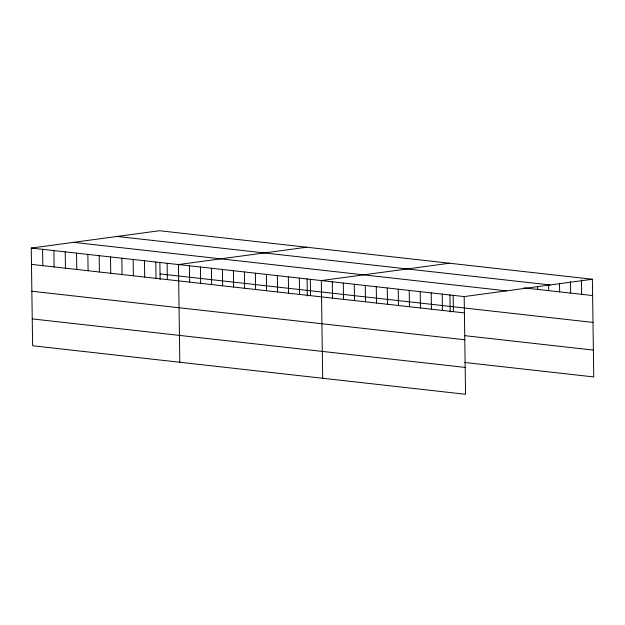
<?xml version="1.0" encoding="UTF-8"?>
<svg xmlns="http://www.w3.org/2000/svg" width="625" height="625" viewBox="0 0 625 625"><rect width="100%" height="100%" fill="white"/><g stroke="black" fill="none" stroke-linecap="round" stroke-linejoin="round"><path stroke-width="0.94" d="M31.25 248.062L464.188 296.578L465.547 394.273L32.617 345.758L31.25 248.062L159.453 230.727L592.383 279.242L593.75 376.938L464.617 362.469M306.648 247.219L178.445 264.562L179.812 362.25M449.516 263.234L321.32 280.57L322.68 378.266M464.188 296.578L592.383 279.242M117.141 236.445L550.078 284.961M523.93 287.867L592.617 295.562M73.555 242.344L506.492 290.859M160.055 273.906L592.992 322.414M31.477 264.391L464.414 312.898M464.242 335.609L593.375 350.086M31.852 291.242L464.789 339.758M32.242 318.906L465.172 367.422M581.422 279.93L581.625 294.336M570.477 281.578L570.633 293.102M559.523 283.227L559.641 291.867M548.57 284.875L548.656 290.641M537.625 286.523L537.664 289.406M453.195 295.344L453.422 311.672M449.961 294.898L450.195 311.938M442.203 294.117L442.438 310.438M431.219 292.883L431.445 309.211M420.227 291.648L420.453 307.977M409.234 290.422L409.461 306.742M398.25 289.188L398.477 305.516M387.258 287.961L387.484 304.281M376.266 286.727L376.492 303.047M365.273 285.492L365.508 301.82M354.289 284.266L354.516 300.586M343.297 283.031L343.523 299.352M332.305 281.797L332.531 298.125M310.328 279.336L310.555 295.664M307.094 278.891L307.328 295.93M299.336 278.109L299.562 294.43M288.344 276.875L288.578 293.195M277.359 275.641L277.586 291.969M266.367 274.414L266.594 290.734M255.375 273.18L255.609 289.5M244.391 271.945L244.617 288.273M233.398 270.719L233.625 287.039M222.406 269.484L222.633 285.812M211.422 268.25L211.648 284.578M200.43 267.023L200.656 283.344M189.438 265.789L189.664 282.117M167.125 263.289L167.352 279.617M159.891 262.398L160.133 279.438M155.805 262.023L156.031 278.344M144.477 260.75L144.711 277.078M133.156 259.484L133.383 275.805M121.836 258.219L122.062 274.539M110.508 256.945L110.742 273.273M99.188 255.68L99.414 272M87.867 254.406L88.094 270.734M76.539 253.141L76.773 269.461M65.219 251.875L65.445 268.195M53.898 250.602L54.125 266.93M42.57 249.336L42.805 265.656"/></g></svg>
